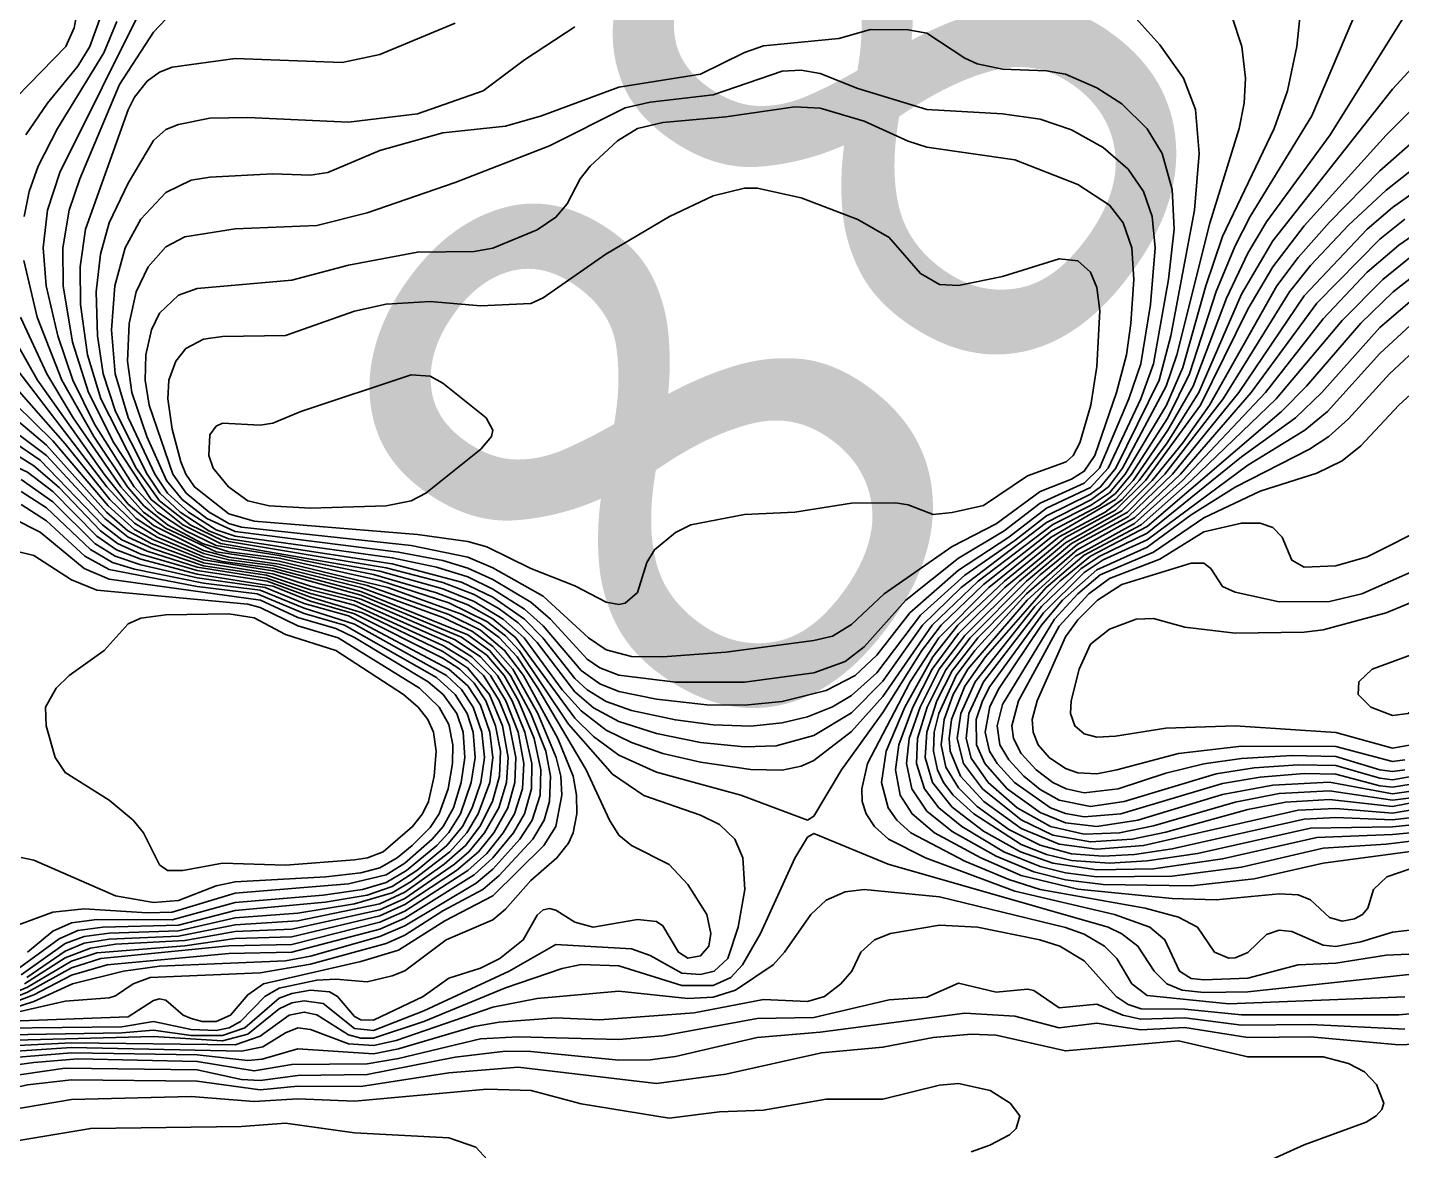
# Model space of a CAD drawing. Extents: x 474277 to 475042, y 254928 to 255625.
# Drawn here: x 474469.39 to 474486.14, y 255577.85 to 255591.54 of the extents above; entities that cross this region are included whole.
import ezdxf

# ---------------------------------------------------------------- set-up
doc = ezdxf.new("R2010")
doc.units = 0
doc.header["$MEASUREMENT"] = 0
doc.layers.add('BaseMapV2_DTM_export_MonNov09090547073261 — entities', color=1, linetype='CONTINUOUS')
doc.styles.get("Standard").update_dxf_attribs({"font": 'romans.shx'})

msp = doc.modelspace()

# ---------------------------------------------------------------- linework, layer by layer
at = {"layer": 'BaseMapV2_DTM_export_MonNov09090547073261 — entities', "color": 15, "linetype": 'Continuous', "true_color": 0xb7484b}
for points in [[(474478.902, 255581.876, 88), (474478.979, 255581.925, 88), (474479.319, 255582.49, 88), (474479.822, 255583.19, 88), (474480.295, 255583.947, 88), (474480.532, 255584.254, 88), (474481.049, 255584.749, 88), (474481.88, 255585.404, 88), (474482.458, 255585.711, 88), (474482.659, 255585.862, 88), (474482.852, 255586.094, 88), (474483.294, 255586.784, 88), (474483.561, 255587.321, 88), (474483.886, 255588.324, 88), (474484.116, 255588.88, 88), (474484.299, 255589.238, 88), (474485.049, 255590.464, 88), (474485.703, 255591.998, 88), (474485.863, 255592.535, 88), (474485.898, 255592.918, 88), (474485.88, 255593.301, 88), (474485.956, 255593.512, 88), (474486.033, 255593.581, 88), (474486.186, 255593.617, 88)], [(474478.595, 255582.489, 87.75), (474478.825, 255582.538, 87.75), (474478.979, 255582.605, 87.75), (474479.439, 255582.958, 87.75), (474479.822, 255583.386, 87.75), (474480.423, 255584.254, 87.75), (474480.985, 255584.79, 87.75), (474481.892, 255585.484, 87.75), (474482.352, 255585.714, 87.75), (474482.583, 255585.869, 87.75), (474482.775, 255586.094, 87.75), (474483.278, 255586.937, 87.75), (474483.477, 255587.397, 87.75), (474483.758, 255588.394, 87.75), (474483.963, 255588.994, 87.75), (474484.59, 255590.311, 87.75), (474484.755, 255590.771, 87.75), (474484.869, 255591.308, 87.75), (474485.026, 255592.841, 87.75)], [(474478.212, 255583.025, 87.25), (474478.595, 255583.066, 87.25), (474478.902, 255583.139, 87.25), (474479.209, 255583.26, 87.25), (474479.439, 255583.396, 87.25), (474479.746, 255583.673, 87.25), (474480.282, 255584.377, 87.25), (474480.819, 255584.863, 87.25), (474481.432, 255585.287, 87.25), (474481.816, 255585.59, 87.25), (474482.352, 255585.852, 87.25), (474482.476, 255585.941, 87.25), (474482.661, 255586.171, 87.25), (474483.188, 255587.244, 87.25), (474483.333, 255587.781, 87.25), (474483.62, 255589.314, 87.25), (474483.677, 255590.004, 87.25), (474483.631, 255590.541, 87.25), (474483.487, 255590.925, 87.25), (474483.196, 255591.332, 87.25), (474482.392, 255592.228, 87.25)], [(474470.046, 255591.998, 88.75), (474469.964, 255591.538, 88.75), (474469.86, 255591.308, 88.75), (474468.958, 255590.388, 88.75)], [(474470.818, 255591.845, 88), (474469.786, 255589.774, 88), (474469.639, 255589.314, 88), (474469.585, 255588.854, 88), (474469.62, 255588.394, 88), (474469.762, 255587.781, 88), (474469.948, 255587.244, 88), (474470.211, 255586.707, 88), (474470.696, 255585.941, 88), (474470.979, 255585.634, 88), (474471.322, 255585.404, 88), (474471.695, 255585.227, 88), (474472.461, 255585.106, 88), (474473.611, 255584.873, 88), (474474.378, 255584.65, 88), (474474.762, 255584.503, 88), (474475.068, 255584.332, 88), (474475.347, 255584.1, 88), (474476.065, 255583.123, 88), (474476.295, 255582.897, 88), (474476.602, 255582.671, 88), (474477.062, 255582.463, 88), (474478.09, 255582.183, 88), (474478.902, 255581.876, 88)], [(474486.416, 255580.251, 88.25), (474485.956, 255580.233, 88.25), (474485.343, 255580.135, 88.25), (474484.883, 255580.114, 88.25), (474484.269, 255579.95, 88.25), (474483.733, 255579.93, 88.25), (474483.579, 255579.947, 88.25), (474483.439, 255580.036, 88.25), (474483.259, 255580.42, 88.25), (474483.077, 255580.573, 88.25), (474482.645, 255580.727, 88.25), (474481.432, 255581.012, 88.25), (474480.34, 255581.417, 88.25), (474479.892, 255581.647, 88.25), (474479.72, 255581.8, 88.25), (474479.617, 255581.953, 88.25), (474479.57, 255582.107, 88.25), (474479.563, 255582.26, 88.25), (474479.633, 255582.567, 88.25), (474480.156, 255583.564, 88.25), (474480.505, 255584.1, 88.25), (474481.114, 255584.714, 88.25), (474481.872, 255585.327, 88.25), (474482.659, 255585.788, 88.25), (474482.871, 255586.017, 88.25), (474483.297, 255586.631, 88.25), (474483.605, 255587.167, 88.25), (474484.009, 255588.241, 88.25), (474484.269, 255588.791, 88.25), (474484.499, 255589.171, 88.25), (474485.276, 255590.234, 88.25), (474486.283, 255591.845, 88.25)], [(474470.483, 255591.615, 88.25), (474470.325, 255591.231, 88.25), (474469.76, 255590.311, 88.25), (474469.522, 255589.851, 88.25), (474469.415, 255589.544, 88.25), (474469.353, 255589.238, 88.25)], [(474470.293, 255591.691, 88.5), (474470.155, 255591.308, 88.5), (474470.008, 255591.072, 88.5), (474469.639, 255590.618, 88.5), (474469.374, 255590.234, 88.5)], [(474471.081, 255591.642, 87.75), (474470.928, 255591.484, 87.75), (474470.516, 255590.848, 87.75), (474470.033, 255589.698, 87.75), (474469.903, 255589.314, 87.75), (474469.823, 255588.854, 87.75), (474469.828, 255588.394, 87.75), (474469.944, 255587.704, 87.75), (474470.136, 255587.091, 87.75), (474470.445, 255586.477, 87.75), (474470.902, 255585.787, 87.75), (474471.287, 255585.48, 87.75), (474471.745, 255585.25, 87.75), (474473.688, 255584.912, 87.75), (474474.455, 255584.698, 87.75), (474474.838, 255584.545, 87.75), (474475.193, 255584.33, 87.75), (474475.449, 255584.1, 87.75), (474475.912, 255583.468, 87.75), (474476.142, 255583.209, 87.75), (474476.448, 255582.976, 87.75), (474476.755, 255582.823, 87.75), (474477.139, 255582.692, 87.75), (474477.599, 255582.585, 87.75), (474478.212, 255582.496, 87.75), (474478.595, 255582.489, 87.75)], [(474474.608, 255591.595, 87.5), (474473.688, 255591.213, 87.5), (474473.228, 255591.116, 87.5), (474471.925, 255591.162, 87.5), (474471.158, 255591.056, 87.5), (474471.004, 255590.999, 87.5), (474470.851, 255590.887, 87.5), (474470.7, 255590.694, 87.5), (474470.621, 255590.536, 87.5), (474470.1, 255589.084, 87.5), (474470.035, 255588.624, 87.5), (474470.041, 255588.164, 87.5), (474470.127, 255587.551, 87.5), (474470.286, 255587.014, 87.5), (474470.72, 255586.171, 87.5), (474471.004, 255585.77, 87.5), (474471.378, 255585.48, 87.5), (474471.771, 255585.286, 87.5), (474473.765, 255584.955, 87.5), (474474.455, 255584.775, 87.5), (474474.838, 255584.627, 87.5), (474475.145, 255584.456, 87.5), (474475.375, 255584.283, 87.5), (474475.605, 255584.044, 87.5), (474476.065, 255583.443, 87.5), (474476.295, 255583.247, 87.5), (474476.602, 255583.081, 87.5), (474477.062, 255582.936, 87.5), (474477.599, 255582.823, 87.5), (474478.135, 255582.77, 87.5), (474478.519, 255582.786, 87.5)], [(474476.065, 255591.549, 87.25), (474475.452, 255591.146, 87.25), (474474.947, 255590.771, 87.25), (474474.148, 255590.49, 87.25), (474473.305, 255590.389, 87.25), (474472.078, 255590.446, 87.25), (474471.618, 255590.436, 87.25), (474471.234, 255590.36, 87.25), (474471.081, 255590.3, 87.25), (474470.928, 255590.163, 87.25), (474470.621, 255589.643, 87.25), (474470.391, 255589.161, 87.25), (474470.282, 255588.778, 87.25), (474470.23, 255588.318, 87.25), (474470.246, 255587.781, 87.25), (474470.318, 255587.321, 87.25), (474470.467, 255586.861, 87.25), (474470.853, 255586.094, 87.25), (474471.006, 255585.864, 87.25), (474471.254, 255585.634, 87.25), (474471.605, 255585.404, 87.25), (474471.848, 255585.309, 87.25), (474473.841, 255585.004, 87.25), (474474.685, 255584.778, 87.25), (474475.068, 255584.596, 87.25), (474475.451, 255584.33, 87.25), (474475.675, 255584.1, 87.25), (474476.065, 255583.603, 87.25), (474476.218, 255583.468, 87.25), (474476.448, 255583.326, 87.25), (474476.755, 255583.213, 87.25), (474477.292, 255583.099, 87.25), (474477.752, 255583.038, 87.25), (474478.212, 255583.025, 87.25)], [(474478.519, 255582.786, 87.5), (474478.979, 255582.912, 87.5), (474479.439, 255583.186, 87.5), (474479.822, 255583.573, 87.5), (474480.305, 255584.254, 87.5), (474480.776, 255584.714, 87.5), (474481.816, 255585.506, 87.5), (474482.366, 255585.787, 87.5), (474482.572, 255585.941, 87.5), (474482.744, 255586.171, 87.5), (474483.277, 255587.167, 87.5), (474483.406, 255587.551, 87.5), (474483.809, 255589.158, 87.5), (474484.165, 255590.311, 87.5), (474484.225, 255590.618, 87.5), (474484.244, 255590.925, 87.5), (474484.198, 255591.308, 87.5), (474484.073, 255591.691, 87.5)], [(474478.595, 255583.326, 87), (474479.132, 255583.457, 87), (474479.482, 255583.64, 87), (474479.746, 255583.891, 87), (474480.152, 255584.407, 87), (474480.742, 255584.925, 87), (474481.356, 255585.327, 87), (474481.816, 255585.682, 87), (474482.352, 255585.935, 87), (474482.57, 255586.171, 87), (474482.966, 255587.015, 87), (474483.119, 255587.443, 87), (474483.305, 255588.471, 87), (474483.371, 255589.084, 87), (474483.349, 255589.565, 87), (474483.225, 255590.004, 87), (474483.043, 255590.306, 87), (474482.736, 255590.609, 87), (474482.429, 255590.806, 87), (474482.046, 255590.971, 87), (474481.816, 255591.014, 87), (474481.279, 255591.034, 87), (474480.972, 255591.1, 87), (474480.819, 255591.166, 87), (474480.359, 255591.472, 87), (474480.129, 255591.515, 87), (474479.669, 255591.519, 87), (474479.285, 255591.407, 87), (474478.365, 255591.317, 87), (474478.135, 255591.238, 87), (474477.599, 255590.973, 87), (474476.602, 255590.815, 87), (474475.66, 255590.464, 87), (474475.222, 255590.34, 87), (474474.455, 255590.256, 87), (474473.688, 255590.041, 87), (474473.056, 255589.774, 87), (474472.845, 255589.742, 87), (474472.385, 255589.757, 87), (474471.618, 255589.718, 87), (474471.388, 255589.682, 87), (474471.081, 255589.528, 87), (474470.774, 255589.206, 87), (474470.583, 255588.854, 87), (474470.459, 255588.394, 87), (474470.418, 255587.857, 87), (474470.463, 255587.321, 87), (474470.621, 255586.788, 87), (474470.946, 255586.094, 87), (474471.1, 255585.864, 87), (474471.356, 255585.634, 87), (474471.695, 255585.418, 87), (474471.925, 255585.339, 87), (474473.841, 255585.077, 87), (474474.378, 255584.964, 87), (474474.762, 255584.843, 87), (474475.068, 255584.695, 87), (474475.452, 255584.452, 87), (474475.682, 255584.247, 87), (474476.142, 255583.703, 87), (474476.372, 255583.54, 87), (474476.602, 255583.445, 87), (474477.062, 255583.351, 87), (474477.675, 255583.284, 87), (474478.135, 255583.278, 87), (474478.595, 255583.326, 87)], [(474486.416, 255580.558, 88.5), (474486.033, 255580.514, 88.5), (474485.65, 255580.394, 88.5), (474485.343, 255580.338, 88.5), (474485.19, 255580.354, 88.5), (474484.806, 255580.519, 88.5), (474484.653, 255580.536, 88.5), (474484.499, 255580.484, 88.5), (474484.269, 255580.264, 88.5), (474484.116, 255580.199, 88.5), (474484.039, 255580.196, 88.5), (474483.866, 255580.267, 88.5), (474483.656, 255580.573, 88.5), (474483.426, 255580.695, 88.5), (474483.018, 255580.803, 88.5), (474481.739, 255581.034, 88.5), (474481.356, 255581.153, 88.5), (474480.819, 255581.379, 88.5), (474480.162, 255581.723, 88.5), (474479.993, 255581.877, 88.5), (474479.887, 255582.03, 88.5), (474479.805, 255582.337, 88.5), (474479.861, 255582.72, 88.5), (474480.089, 255583.257, 88.5), (474480.432, 255583.87, 88.5), (474480.737, 255584.254, 88.5), (474481.303, 255584.79, 88.5), (474481.969, 255585.333, 88.5), (474482.531, 255585.634, 88.5), (474482.738, 255585.787, 88.5), (474482.947, 255586.017, 88.5), (474483.287, 255586.477, 88.5), (474483.674, 255587.091, 88.5), (474484.193, 255588.29, 88.5), (474484.576, 255588.939, 88.5), (474486.033, 255590.788, 88.5), (474486.65, 255591.461, 88.5)], [(474478.135, 255583.562, 86.75), (474478.979, 255583.672, 86.75), (474479.362, 255583.812, 86.75), (474479.592, 255583.992, 86.75), (474480.102, 255584.56, 86.75), (474480.742, 255585.072, 86.75), (474481.301, 255585.404, 86.75), (474481.739, 255585.743, 86.75), (474482.276, 255585.987, 86.75), (474482.462, 255586.171, 86.75), (474482.82, 255587.014, 86.75), (474482.966, 255587.44, 86.75), (474483.083, 255588.164, 86.75), (474483.139, 255588.854, 86.75), (474483.103, 255589.238, 86.75), (474482.997, 255589.544, 86.75), (474482.813, 255589.813, 86.75), (474482.506, 255590.078, 86.75), (474482.122, 255590.296, 86.75), (474481.739, 255590.423, 86.75), (474481.279, 255590.491, 86.75), (474480.359, 255590.541, 86.75), (474479.515, 255590.798, 86.75), (474479.055, 255590.982, 86.75), (474478.825, 255591.021, 86.75), (474478.595, 255591.01, 86.75), (474477.752, 255590.719, 86.75), (474476.985, 255590.63, 86.75), (474476.678, 255590.563, 86.75), (474475.758, 255590.099, 86.75), (474474.608, 255589.652, 86.75), (474473.535, 255589.281, 86.75), (474472.921, 255589.126, 86.75), (474471.925, 255589.089, 86.75), (474471.311, 255588.988, 86.75), (474471.081, 255588.868, 86.75), (474470.864, 255588.624, 86.75), (474470.719, 255588.318, 86.75), (474470.632, 255587.934, 86.75), (474470.612, 255587.474, 86.75), (474470.666, 255587.091, 86.75), (474470.848, 255586.554, 86.75), (474471.09, 255586.017, 86.75), (474471.281, 255585.787, 86.75), (474471.58, 255585.557, 86.75), (474471.925, 255585.396, 86.75), (474473.918, 255585.146, 86.75), (474474.455, 255585.044, 86.75), (474474.762, 255584.952, 86.75), (474475.068, 255584.81, 86.75), (474475.528, 255584.534, 86.75), (474475.769, 255584.33, 86.75), (474476.218, 255583.84, 86.75), (474476.372, 255583.735, 86.75), (474476.602, 255583.644, 86.75), (474477.292, 255583.562, 86.75), (474478.135, 255583.562, 86.75)], [(474477.139, 255583.868, 86.5), (474477.905, 255583.926, 86.5), (474478.979, 255584.067, 86.5), (474479.209, 255584.122, 86.5), (474479.439, 255584.263, 86.5), (474479.836, 255584.637, 86.5), (474480.666, 255585.213, 86.5), (474481.202, 255585.491, 86.5), (474481.739, 255585.886, 86.5), (474482.122, 255586.034, 86.5), (474482.276, 255586.131, 86.5), (474482.405, 255586.324, 86.5), (474482.67, 255587.091, 86.5), (474482.791, 255587.551, 86.5), (474482.843, 255587.934, 86.5), (474482.879, 255588.471, 86.5), (474482.855, 255588.854, 86.5), (474482.752, 255589.161, 86.5), (474482.583, 255589.375, 86.5), (474482.199, 255589.628, 86.5), (474481.432, 255589.927, 86.5), (474480.359, 255590.081, 86.5), (474480.129, 255590.154, 86.5), (474479.592, 255590.398, 86.5), (474479.055, 255590.557, 86.5), (474478.749, 255590.575, 86.5), (474477.905, 255590.451, 86.5), (474477.139, 255590.384, 86.5), (474476.832, 255590.309, 86.5), (474476.587, 255590.158, 86.5), (474476.255, 255589.851, 86.5), (474476.13, 255589.698, 86.5), (474475.971, 255589.391, 86.5), (474475.835, 255589.229, 86.5), (474475.605, 255589.073, 86.5), (474475.068, 255588.851, 86.5), (474474.838, 255588.81, 86.5), (474474.148, 255588.803, 86.5), (474473.305, 255588.643, 86.5), (474472.615, 255588.463, 86.5), (474471.464, 255588.359, 86.5), (474471.234, 255588.278, 86.5), (474471.004, 255588.059, 86.5), (474470.906, 255587.857, 86.5), (474470.836, 255587.551, 86.5), (474470.829, 255587.244, 86.5), (474470.876, 255586.937, 86.5), (474471.166, 255586.094, 86.5), (474471.33, 255585.864, 86.5), (474471.608, 255585.634, 86.5), (474471.848, 255585.495, 86.5), (474472.001, 255585.45, 86.5), (474474.071, 255585.225, 86.5), (474474.762, 255585.086, 86.5), (474475.068, 255584.954, 86.5), (474475.682, 255584.607, 86.5), (474476.232, 255584.1, 86.5), (474476.448, 255583.953, 86.5), (474476.755, 255583.875, 86.5), (474477.139, 255583.868, 86.5)], [(474486.416, 255581.34, 88.75), (474485.966, 255581.187, 88.75), (474485.803, 255581.033, 88.75), (474485.734, 255580.803, 88.75), (474485.67, 255580.727, 88.75), (474485.573, 255580.675, 88.75), (474485.42, 255580.647, 88.75), (474485.266, 255580.692, 88.75), (474485.036, 255580.905, 88.75), (474484.883, 255580.969, 88.75), (474484.653, 255580.981, 88.75), (474483.886, 255580.908, 88.75), (474483.349, 255580.923, 88.75), (474482.199, 255581.036, 88.75), (474481.509, 255581.204, 88.75), (474481.015, 255581.417, 88.75), (474480.452, 255581.723, 88.75), (474480.18, 255581.953, 88.75), (474480.034, 255582.183, 88.75), (474479.974, 255582.49, 88.75), (474480.014, 255582.797, 88.75), (474480.185, 255583.257, 88.75), (474480.424, 255583.717, 88.75), (474480.742, 255584.153, 88.75), (474481.31, 255584.714, 88.75), (474482.046, 255585.322, 88.75), (474482.659, 255585.656, 88.75), (474483.025, 255586.017, 88.75), (474483.694, 255586.937, 88.75), (474484.269, 255588.109, 88.75), (474484.576, 255588.624, 88.75), (474484.959, 255589.122, 88.75), (474485.956, 255590.227, 88.75), (474486.34, 255590.611, 88.75)], [(474486.646, 255581.547, 89), (474485.19, 255581.354, 89), (474484.346, 255581.163, 89), (474483.579, 255581.076, 89), (474482.506, 255581.092, 89), (474482.046, 255581.151, 89), (474481.662, 255581.247, 89), (474481.202, 255581.437, 89), (474480.666, 255581.74, 89), (474480.359, 255581.989, 89), (474480.174, 255582.26, 89), (474480.11, 255582.567, 89), (474480.144, 255582.874, 89), (474480.275, 255583.257, 89), (474480.509, 255583.717, 89), (474480.819, 255584.131, 89), (474481.486, 255584.79, 89), (474482.046, 255585.259, 89), (474482.736, 255585.648, 89), (474483.105, 255586.017, 89), (474483.48, 255586.477, 89), (474483.802, 255586.937, 89), (474484.625, 255588.394, 89), (474484.883, 255588.737, 89), (474485.266, 255589.17, 89), (474485.88, 255589.793, 89), (474486.416, 255590.265, 89)], [(474486.723, 255581.677, 89.25), (474485.956, 255581.586, 89.25), (474485.19, 255581.535, 89.25), (474484.193, 255581.303, 89.25), (474483.349, 255581.194, 89.25), (474482.429, 255581.188, 89.25), (474482.046, 255581.236, 89.25), (474481.739, 255581.312, 89.25), (474481.297, 255581.493, 89.25), (474480.783, 255581.8, 89.25), (474480.504, 255582.03, 89.25), (474480.327, 255582.26, 89.25), (474480.232, 255582.567, 89.25), (474480.245, 255582.874, 89.25), (474480.362, 255583.257, 89.25), (474480.589, 255583.711, 89.25), (474480.886, 255584.1, 89.25), (474481.571, 255584.79, 89.25), (474482.122, 255585.25, 89.25), (474482.804, 255585.634, 89.25), (474483.259, 255586.094, 89.25), (474483.969, 255587.014, 89.25), (474484.778, 255588.318, 89.25), (474485.036, 255588.64, 89.25), (474485.496, 255589.13, 89.25), (474485.956, 255589.558, 89.25), (474486.416, 255589.922, 89.25)], [(474476.678, 255584.525, 86.25), (474476.832, 255584.654, 86.25), (474476.942, 255585.02, 86.25), (474477.037, 255585.174, 86.25), (474477.292, 255585.385, 86.25), (474477.482, 255585.48, 86.25), (474478.135, 255585.604, 86.25), (474478.749, 255585.632, 86.25), (474479.439, 255585.741, 86.25), (474479.976, 255585.746, 86.25), (474480.129, 255585.722, 86.25), (474480.436, 255585.606, 86.25), (474480.666, 255585.628, 86.25), (474481.049, 255585.715, 86.25), (474481.586, 255586.077, 86.25), (474482.054, 255586.247, 86.25), (474482.142, 255586.324, 86.25), (474482.221, 255586.477, 86.25), (474482.357, 255586.937, 86.25), (474482.429, 255587.41, 86.25), (474482.466, 255588.087, 86.25), (474482.429, 255588.37, 86.25), (474482.352, 255588.557, 86.25), (474482.199, 255588.697, 86.25), (474481.969, 255588.723, 86.25), (474481.279, 255588.507, 86.25), (474480.742, 255588.397, 86.25), (474480.512, 255588.409, 86.25), (474480.282, 255588.544, 86.25), (474479.899, 255588.98, 86.25), (474479.515, 255589.201, 86.25), (474478.825, 255589.465, 86.25), (474478.289, 255589.584, 86.25), (474478.135, 255589.582, 86.25), (474477.752, 255589.491, 86.25), (474477.219, 255589.238, 86.25), (474476.445, 255588.778, 86.25), (474475.682, 255588.244, 86.25), (474475.528, 255588.176, 86.25), (474474.915, 255588.15, 86.25), (474474.301, 255588.202, 86.25), (474473.765, 255588.169, 86.25), (474473.381, 255588.084, 86.25), (474472.538, 255587.785, 86.25), (474471.771, 255587.776, 86.25), (474471.541, 255587.743, 86.25), (474471.325, 255587.627, 86.25), (474471.2, 255587.474, 86.25), (474471.118, 255587.244, 86.25), (474471.105, 255587.014, 86.25), (474471.158, 255586.644, 86.25), (474471.261, 255586.247, 86.25), (474471.322, 255586.094, 86.25), (474471.429, 255585.941, 86.25), (474471.848, 255585.611, 86.25), (474472.155, 255585.521, 86.25), (474474.148, 255585.359, 86.25), (474474.762, 255585.277, 86.25), (474474.992, 255585.21, 86.25), (474475.528, 255584.944, 86.25), (474476.065, 255584.736, 86.25), (474476.448, 255584.536, 86.25), (474476.602, 255584.509, 86.25), (474476.678, 255584.525, 86.25)], [(474487.03, 255581.795, 89.5), (474486.033, 255581.701, 89.5), (474485.113, 255581.665, 89.5), (474483.963, 255581.405, 89.5), (474483.119, 255581.286, 89.5), (474482.429, 255581.274, 89.5), (474481.892, 255581.353, 89.5), (474481.498, 255581.493, 89.5), (474481.049, 255581.745, 89.5), (474480.666, 255582.038, 89.5), (474480.428, 255582.337, 89.5), (474480.338, 255582.643, 89.5), (474480.356, 255582.95, 89.5), (474480.478, 255583.334, 89.5), (474480.666, 255583.697, 89.5), (474480.981, 255584.1, 89.5), (474481.739, 255584.867, 89.5), (474482.199, 255585.241, 89.5), (474482.813, 255585.574, 89.5), (474483.351, 255586.094, 89.5), (474484.159, 255587.091, 89.5), (474484.959, 255588.271, 89.5), (474485.724, 255589.084, 89.5), (474486.033, 255589.347, 89.5), (474486.493, 255589.672, 89.5)], [(474487.03, 255581.898, 89.75), (474486.033, 255581.796, 89.75), (474485.036, 255581.78, 89.75), (474483.656, 255581.473, 89.75), (474483.043, 255581.38, 89.75), (474482.583, 255581.354, 89.75), (474482.122, 255581.387, 89.75), (474481.816, 255581.458, 89.75), (474481.509, 255581.581, 89.75), (474480.929, 255581.953, 89.75), (474480.677, 255582.183, 89.75), (474480.56, 255582.337, 89.75), (474480.486, 255582.49, 89.75), (474480.437, 255582.72, 89.75), (474480.448, 255582.95, 89.75), (474480.505, 255583.18, 89.75), (474480.716, 255583.64, 89.75), (474480.941, 255583.947, 89.75), (474481.574, 255584.637, 89.75), (474482.189, 255585.174, 89.75), (474482.889, 255585.563, 89.75), (474483.449, 255586.094, 89.75), (474484.312, 255587.091, 89.75), (474485.113, 255588.179, 89.75), (474485.88, 255588.96, 89.75), (474486.186, 255589.204, 89.75)], [(474487.03, 255582.001, 90), (474486.033, 255581.882, 90), (474485.343, 255581.911, 90), (474484.959, 255581.89, 90), (474483.349, 255581.528, 90), (474482.889, 255581.46, 90), (474482.506, 255581.439, 90), (474482.122, 255581.469, 90), (474481.739, 255581.571, 90), (474481.356, 255581.764, 90), (474480.972, 255582.046, 90), (474480.742, 255582.272, 90), (474480.589, 255582.525, 90), (474480.533, 255582.797, 90), (474480.57, 255583.104, 90), (474480.679, 255583.41, 90), (474480.856, 255583.717, 90), (474481.581, 255584.56, 90), (474482.171, 255585.097, 90), (474482.889, 255585.494, 90), (474483.473, 255586.017, 90), (474484.487, 255587.091, 90), (474485.19, 255587.989, 90), (474485.726, 255588.558, 90), (474486.11, 255588.888, 90), (474486.493, 255589.15, 90)], [(474469.348, 255588.701, 88.25), (474469.51, 255588.011, 88.25), (474469.813, 255587.244, 88.25), (474470.202, 255586.554, 88.25), (474470.614, 255585.941, 88.25), (474470.81, 255585.711, 88.25), (474471.102, 255585.48, 88.25), (474471.528, 255585.25, 88.25), (474471.848, 255585.15, 88.25), (474472.461, 255585.07, 88.25), (474473.688, 255584.8, 88.25), (474474.532, 255584.526, 88.25), (474474.992, 255584.301, 88.25), (474475.222, 255584.124, 88.25), (474475.389, 255583.947, 88.25), (474475.988, 255583.047, 88.25), (474476.525, 255582.44, 88.25), (474476.908, 255582.179, 88.25), (474477.599, 255581.937, 88.25), (474477.829, 255581.824, 88.25), (474478.017, 255581.647, 88.25), (474478.113, 255581.417, 88.25), (474478.138, 255581.033, 88.25), (474478.056, 255580.573, 88.25), (474477.93, 255580.19, 88.25), (474477.766, 255580.036, 88.25), (474477.599, 255579.998, 88.25), (474477.369, 255580.013, 88.25), (474476.985, 255580.227, 88.25), (474476.755, 255580.31, 88.25), (474475.835, 255580.363, 88.25), (474475.264, 255580.036, 88.25), (474474.225, 255579.552, 88.25), (474473.611, 255579.315, 88.25), (474473.381, 255579.336, 88.25), (474472.998, 255579.644, 88.25), (474472.768, 255579.677, 88.25), (474472.615, 255579.65, 88.25), (474472.461, 255579.577, 88.25), (474472.078, 255579.269, 88.25), (474471.771, 255579.188, 88.25), (474470.928, 255579.239, 88.25), (474468.934, 255579.188, 88.25)], [(474482.999, 255581.57, 90.25), (474482.429, 255581.524, 90.25), (474481.969, 255581.584, 90.25), (474481.509, 255581.775, 90.25), (474481.052, 255582.107, 90.25), (474480.769, 255582.413, 90.25), (474480.641, 255582.72, 90.25), (474480.629, 255582.874, 90.25), (474480.659, 255583.104, 90.25), (474480.819, 255583.51, 90.25), (474481.071, 255583.87, 90.25), (474481.812, 255584.714, 90.25), (474482.276, 255585.108, 90.25), (474482.97, 255585.48, 90.25), (474483.581, 255586.017, 90.25), (474484.616, 255587.014, 90.25), (474485.42, 255587.969, 90.25), (474485.917, 255588.471, 90.25), (474486.263, 255588.749, 90.25)], [(474482.859, 255581.647, 90.5), (474482.352, 255581.613, 90.5), (474481.892, 255581.694, 90.5), (474481.509, 255581.88, 90.5), (474481.034, 255582.26, 90.5), (474480.805, 255582.567, 90.5), (474480.729, 255582.874, 90.5), (474480.773, 255583.18, 90.5), (474480.946, 255583.564, 90.5), (474481.674, 255584.484, 90.5), (474481.977, 255584.79, 90.5), (474482.352, 255585.095, 90.5), (474483.043, 255585.459, 90.5), (474484.68, 255586.861, 90.5), (474484.986, 255587.167, 90.5), (474485.65, 255587.937, 90.5), (474486.044, 255588.318, 90.5), (474486.34, 255588.551, 90.5)], [(474482.707, 255581.723, 90.75), (474482.276, 255581.708, 90.75), (474481.865, 255581.8, 90.75), (474481.459, 255582.03, 90.75), (474481.105, 255582.337, 90.75), (474480.896, 255582.633, 90.75), (474480.835, 255582.874, 90.75), (474480.871, 255583.18, 90.75), (474481.048, 255583.564, 90.75), (474481.757, 255584.484, 90.75), (474482.239, 255584.944, 90.75), (474482.468, 255585.097, 90.75), (474483.043, 255585.378, 90.75), (474484.193, 255586.309, 90.75), (474484.851, 255586.784, 90.75), (474485.172, 255587.091, 90.75), (474485.88, 255587.883, 90.75), (474486.416, 255588.345, 90.75)], [(474469.309, 255588.011, 88.5), (474469.629, 255587.321, 88.5), (474469.949, 255586.784, 88.5), (474470.53, 255585.941, 88.5), (474470.806, 255585.634, 88.5), (474471.081, 255585.437, 88.5), (474471.695, 255585.151, 88.5), (474472.461, 255585.035, 88.5), (474473.788, 255584.714, 88.5), (474474.685, 255584.391, 88.5), (474474.915, 255584.27, 88.5), (474475.145, 255584.103, 88.5), (474475.362, 255583.87, 88.5), (474475.615, 255583.487, 88.5), (474476.203, 255582.49, 88.5), (474476.487, 255581.877, 88.5), (474476.602, 255581.696, 88.5), (474476.755, 255581.568, 88.5), (474477.215, 255581.337, 88.5), (474477.445, 255581.095, 88.5), (474477.677, 255580.727, 88.5), (474477.726, 255580.497, 88.5), (474477.7, 255580.343, 88.5), (474477.599, 255580.225, 88.5), (474477.445, 255580.197, 88.5), (474477.329, 255580.267, 88.5), (474477.139, 255580.591, 88.5), (474477.062, 255580.641, 88.5), (474476.832, 255580.665, 88.5), (474476.288, 255580.573, 88.5), (474476.065, 255580.636, 88.5), (474475.835, 255580.781, 88.5), (474475.758, 255580.8, 88.5), (474475.682, 255580.784, 88.5), (474475.605, 255580.719, 88.5), (474475.438, 255580.42, 88.5), (474475.15, 255580.19, 88.5), (474474.915, 255580.074, 88.5), (474474.532, 255579.951, 88.5), (474474.219, 255579.73, 88.5), (474473.611, 255579.44, 88.5), (474473.458, 255579.442, 88.5), (474473.381, 255579.484, 88.5), (474473.174, 255579.73, 88.5), (474473.075, 255579.783, 88.5), (474472.845, 255579.804, 88.5), (474472.615, 255579.766, 88.5), (474472.461, 255579.707, 88.5), (474472.043, 255579.346, 88.5), (474471.771, 255579.251, 88.5), (474471.388, 255579.253, 88.5), (474470.928, 255579.317, 88.5), (474470.544, 255579.286, 88.5), (474468.934, 255579.258, 88.5)], [(474469.124, 255587.934, 88.75), (474469.517, 255587.244, 88.75), (474470.33, 255586.094, 88.75), (474470.621, 255585.732, 88.75), (474470.928, 255585.471, 88.75), (474471.541, 255585.165, 88.75), (474471.848, 255585.083, 88.75), (474472.461, 255585, 88.75), (474473.535, 255584.74, 88.75), (474474.532, 255584.386, 88.75), (474474.915, 255584.194, 88.75), (474475.21, 255583.947, 88.75), (474475.439, 255583.64, 88.75), (474475.86, 255582.874, 88.75), (474476.044, 255582.413, 88.75), (474476.088, 255582.183, 88.75), (474476.092, 255581.953, 88.75), (474476.046, 255581.723, 88.75), (474475.988, 255581.598, 88.75), (474475.848, 255581.417, 88.75), (474475.528, 255581.143, 88.75), (474475.222, 255580.793, 88.75), (474475.068, 255580.663, 88.75), (474474.497, 255580.42, 88.75), (474473.995, 255580.041, 88.75), (474473.841, 255579.979, 88.75), (474473.535, 255579.907, 88.75), (474473.151, 255579.941, 88.75), (474472.921, 255579.927, 88.75), (474472.461, 255579.829, 88.75), (474472.286, 255579.73, 88.75), (474471.992, 255579.423, 88.75), (474471.854, 255579.346, 88.75), (474471.695, 255579.315, 88.75), (474471.388, 255579.326, 88.75), (474470.928, 255579.422, 88.75), (474470.544, 255579.36, 88.75), (474469.088, 255579.343, 88.75)], [(474482.93, 255581.877, 91), (474482.429, 255581.801, 91), (474482.046, 255581.845, 91), (474481.739, 255581.97, 91), (474481.338, 255582.26, 91), (474481.065, 255582.567, 91), (474480.962, 255582.797, 91), (474480.96, 255583.104, 91), (474481.034, 255583.334, 91), (474481.126, 255583.507, 91), (474481.779, 255584.407, 91), (474482.276, 255584.896, 91), (474482.506, 255585.05, 91), (474483.043, 255585.295, 91), (474484.269, 255586.204, 91), (474484.967, 255586.631, 91), (474485.24, 255586.861, 91), (474485.88, 255587.569, 91), (474486.359, 255588.011, 91)], [(474482.724, 255581.953, 91.25), (474482.276, 255581.917, 91.25), (474482.046, 255581.959, 91.25), (474481.863, 255582.03, 91.25), (474481.427, 255582.337, 91.25), (474481.215, 255582.567, 91.25), (474481.122, 255582.72, 91.25), (474481.069, 255582.95, 91.25), (474481.126, 255583.262, 91.25), (474481.239, 255583.487, 91.25), (474481.756, 255584.254, 91.25), (474482.011, 255584.56, 91.25), (474482.429, 255584.929, 91.25), (474483.043, 255585.206, 91.25), (474483.579, 255585.601, 91.25), (474484.116, 255585.936, 91.25), (474485.021, 255586.401, 91.25), (474485.26, 255586.554, 91.25), (474485.496, 255586.769, 91.25), (474485.996, 255587.321, 91.25), (474486.416, 255587.708, 91.25)], [(474469.131, 255587.551, 89), (474470.359, 255585.941, 89), (474470.717, 255585.557, 89), (474471.004, 255585.368, 89), (474471.541, 255585.127, 89), (474471.848, 255585.05, 89), (474472.385, 255584.983, 89), (474473.459, 255584.714, 89), (474474.455, 255584.348, 89), (474474.82, 255584.177, 89), (474475.068, 255583.996, 89), (474475.31, 255583.717, 89), (474475.615, 255583.18, 89), (474475.84, 255582.643, 89), (474475.894, 255582.413, 89), (474475.909, 255582.183, 89), (474475.833, 255581.8, 89), (474475.687, 255581.57, 89), (474475.068, 255580.954, 89), (474474.483, 255580.65, 89), (474473.918, 255580.293, 89), (474473.458, 255580.155, 89), (474472.272, 255579.883, 89), (474472.078, 255579.749, 89), (474471.869, 255579.5, 89), (474471.695, 255579.424, 89), (474471.525, 255579.423, 89), (474471.388, 255579.46, 89), (474471.292, 255579.5, 89), (474471.081, 255579.683, 89), (474471.004, 255579.699, 89), (474470.928, 255579.68, 89), (474470.621, 255579.48, 89), (474469.088, 255579.422, 89)], [(474468.787, 255587.397, 89.5), (474469.701, 255586.504, 89.5), (474470.378, 255585.711, 89.5), (474470.698, 255585.423, 89.5), (474470.928, 255585.295, 89.5), (474471.541, 255585.053, 89.5), (474472.385, 255584.916, 89.5), (474473.458, 255584.62, 89.5), (474474.685, 255584.108, 89.5), (474474.992, 255583.89, 89.5), (474475.204, 255583.64, 89.5), (474475.38, 255583.334, 89.5), (474475.571, 255582.874, 89.5), (474475.653, 255582.49, 89.5), (474475.643, 255582.183, 89.5), (474475.547, 255581.877, 89.5), (474475.397, 255581.647, 89.5), (474475.068, 255581.281, 89.5), (474474.862, 255581.11, 89.5), (474473.995, 255580.588, 89.5), (474473.688, 255580.458, 89.5), (474472.845, 255580.219, 89.5), (474472.538, 255580.162, 89.5), (474471.004, 255580.097, 89.5), (474470.565, 255580.036, 89.5), (474469.943, 255579.883, 89.5), (474469.471, 255579.666, 89.5), (474468.627, 255579.394, 89.5)], [(474468.963, 255587.474, 89.25), (474469.854, 255586.466, 89.25), (474470.398, 255585.787, 89.25), (474470.698, 255585.497, 89.25), (474470.976, 255585.327, 89.25), (474471.541, 255585.09, 89.25), (474471.771, 255585.031, 89.25), (474472.385, 255584.95, 89.25), (474473.458, 255584.667, 89.25), (474474.762, 255584.137, 89.25), (474475.026, 255583.947, 89.25), (474475.282, 255583.64, 89.25), (474475.531, 255583.18, 89.25), (474475.712, 255582.72, 89.25), (474475.77, 255582.413, 89.25), (474475.759, 255582.107, 89.25), (474475.694, 255581.877, 89.25), (474475.554, 255581.647, 89.25), (474475.145, 255581.204, 89.25), (474474.944, 255581.033, 89.25), (474474.455, 255580.774, 89.25), (474473.995, 255580.476, 89.25), (474473.765, 255580.376, 89.25), (474472.845, 255580.122, 89.25), (474472.231, 255580.018, 89.25), (474470.89, 255579.96, 89.25), (474470.68, 255579.883, 89.25), (474470.468, 255579.735, 89.25), (474470.391, 255579.712, 89.25), (474469.854, 255579.67, 89.25), (474469.088, 255579.495, 89.25)], [(474468.681, 255587.244, 89.75), (474469.624, 255586.45, 89.75), (474470.357, 255585.634, 89.75), (474470.617, 255585.404, 89.75), (474470.902, 255585.25, 89.75), (474471.541, 255585.016, 89.75), (474472.385, 255584.882, 89.75), (474472.845, 255584.729, 89.75), (474473.458, 255584.572, 89.75), (474474.608, 255584.076, 89.75), (474474.915, 255583.871, 89.75), (474475.123, 255583.64, 89.75), (474475.303, 255583.334, 89.75), (474475.458, 255582.95, 89.75), (474475.543, 255582.567, 89.75), (474475.537, 255582.26, 89.75), (474475.451, 255581.953, 89.75), (474475.318, 255581.723, 89.75), (474475.065, 255581.417, 89.75), (474474.838, 255581.21, 89.75), (474473.995, 255580.683, 89.75), (474473.688, 255580.55, 89.75), (474472.615, 255580.267, 89.75), (474471.848, 255580.254, 89.75), (474470.364, 255580.113, 89.75), (474469.931, 255579.987, 89.75), (474469.471, 255579.747, 89.75), (474468.704, 255579.46, 89.75)], [(474473.765, 255585.708, 86), (474474.071, 255585.769, 86), (474474.251, 255585.864, 86), (474474.922, 255586.401, 86), (474475.05, 255586.554, 86), (474475.068, 255586.631, 86), (474474.984, 255586.784, 86), (474474.455, 255587.205, 86), (474474.301, 255587.292, 86), (474474.071, 255587.309, 86), (474472.726, 255586.861, 86), (474472.385, 255586.716, 86), (474472.231, 255586.695, 86), (474471.771, 255586.718, 86), (474471.695, 255586.683, 86), (474471.618, 255586.575, 86), (474471.603, 255586.324, 86), (474471.656, 255586.171, 86), (474471.846, 255585.941, 86), (474472.078, 255585.771, 86), (474472.34, 255585.711, 86), (474472.845, 255585.683, 86), (474473.765, 255585.708, 86)], [(474482.764, 255582.107, 91.5), (474482.352, 255582.045, 91.5), (474481.969, 255582.123, 91.5), (474481.739, 255582.251, 91.5), (474481.539, 255582.413, 91.5), (474481.356, 255582.612, 91.5), (474481.249, 255582.797, 91.5), (474481.214, 255583.027, 91.5), (474481.279, 255583.287, 91.5), (474481.913, 255584.33, 91.5), (474482.197, 255584.637, 91.5), (474482.471, 255584.867, 91.5), (474483.119, 255585.147, 91.5), (474483.733, 255585.565, 91.5), (474484.423, 255585.887, 91.5), (474485.113, 255586.11, 91.5), (474485.42, 255586.257, 91.5), (474485.65, 255586.443, 91.5), (474486.11, 255586.939, 91.5), (474486.493, 255587.285, 91.5)], [(474468.497, 255587.167, 90), (474469.624, 255586.325, 90), (474470.335, 255585.557, 90), (474470.619, 255585.327, 90), (474470.928, 255585.185, 90), (474471.541, 255584.979, 90), (474472.308, 255584.865, 90), (474472.845, 255584.686, 90), (474473.381, 255584.55, 90), (474474.532, 255584.042, 90), (474474.811, 255583.87, 90), (474475.04, 255583.64, 90), (474475.226, 255583.334, 90), (474475.375, 255582.95, 90), (474475.446, 255582.567, 90), (474475.428, 255582.26, 90), (474475.33, 255581.953, 90), (474475.194, 255581.723, 90), (474474.992, 255581.472, 90), (474474.762, 255581.263, 90), (474473.995, 255580.769, 90), (474473.688, 255580.633, 90), (474472.615, 255580.361, 90), (474471.848, 255580.346, 90), (474470.289, 255580.19, 90), (474469.931, 255580.076, 90), (474469.394, 255579.78, 90), (474468.704, 255579.503, 90)], [(474468.244, 255586.656, 90.75), (474469.394, 255586.122, 90.75), (474469.701, 255585.885, 90.75), (474470.238, 255585.339, 90.75), (474470.478, 255585.174, 90.75), (474470.774, 255585.058, 90.75), (474471.464, 255584.878, 90.75), (474472.385, 255584.729, 90.75), (474472.845, 255584.548, 90.75), (474473.381, 255584.394, 90.75), (474474.455, 255583.854, 90.75), (474474.664, 255583.717, 90.75), (474474.838, 255583.547, 90.75), (474474.98, 255583.334, 90.75), (474475.101, 255583.027, 90.75), (474475.158, 255582.72, 90.75), (474475.146, 255582.413, 90.75), (474475.063, 255582.107, 90.75), (474474.909, 255581.8, 90.75), (474474.734, 255581.57, 90.75), (474474.475, 255581.34, 90.75), (474473.995, 255580.999, 90.75), (474473.688, 255580.858, 90.75), (474472.691, 255580.652, 90.75), (474471.925, 255580.603, 90.75), (474471.234, 255580.463, 90.75), (474470.391, 255580.429, 90.75), (474470.084, 255580.377, 90.75), (474469.854, 255580.282, 90.75), (474469.385, 255579.96, 90.75)], [(474469.241, 255586.48, 90.25), (474469.548, 255586.266, 90.25), (474470.31, 255585.48, 90.25), (474470.544, 255585.297, 90.25), (474470.851, 255585.156, 90.25), (474471.464, 255584.961, 90.25), (474472.308, 255584.829, 90.25), (474472.845, 255584.643, 90.25), (474473.381, 255584.5, 90.25), (474474.455, 255584.007, 90.25), (474474.762, 255583.822, 90.25), (474474.951, 255583.64, 90.25), (474475.145, 255583.338, 90.25), (474475.268, 255583.027, 90.25), (474475.347, 255582.643, 90.25), (474475.336, 255582.337, 90.25), (474475.249, 255582.03, 90.25), (474475.078, 255581.723, 90.25), (474474.892, 255581.493, 90.25), (474474.624, 255581.263, 90.25), (474473.995, 255580.848, 90.25), (474473.688, 255580.711, 90.25), (474472.615, 255580.455, 90.25), (474471.925, 255580.436, 90.25), (474471.311, 255580.345, 90.25), (474470.238, 255580.26, 90.25), (474469.931, 255580.158, 90.25), (474469.394, 255579.842, 90.25), (474468.704, 255579.548, 90.25)], [(474469.241, 255586.344, 90.5), (474469.471, 255586.199, 90.5), (474469.778, 255585.935, 90.5), (474470.283, 255585.404, 90.5), (474470.489, 255585.25, 90.5), (474470.774, 255585.122, 90.5), (474471.464, 255584.92, 90.5), (474472.317, 255584.79, 90.5), (474472.845, 255584.596, 90.5), (474473.478, 255584.407, 90.5), (474474.455, 255583.933, 90.5), (474474.762, 255583.732, 90.5), (474475.025, 255583.41, 90.5), (474475.186, 255583.027, 90.5), (474475.255, 255582.643, 90.5), (474475.234, 255582.337, 90.5), (474475.139, 255582.03, 90.5), (474474.966, 255581.723, 90.5), (474474.775, 255581.493, 90.5), (474474.599, 255581.34, 90.5), (474473.995, 255580.923, 90.5), (474473.688, 255580.786, 90.5), (474472.615, 255580.549, 90.5), (474471.925, 255580.519, 90.5), (474471.311, 255580.409, 90.5), (474470.468, 255580.366, 90.5), (474470.161, 255580.319, 90.5), (474469.854, 255580.198, 90.5), (474469.356, 255579.883, 90.5)], [(474469.318, 255586.032, 91), (474469.701, 255585.758, 91), (474470.214, 255585.25, 91), (474470.461, 255585.097, 91), (474470.774, 255584.992, 91), (474471.464, 255584.831, 91), (474472.292, 255584.714, 91), (474472.768, 255584.521, 91), (474473.305, 255584.367, 91), (474474.532, 255583.719, 91), (474474.762, 255583.514, 91), (474474.915, 255583.28, 91), (474475.031, 255582.95, 91), (474475.066, 255582.643, 91), (474475.028, 255582.337, 91), (474474.887, 255581.953, 91), (474474.751, 255581.723, 91), (474474.543, 255581.493, 91), (474474.071, 255581.13, 91), (474473.841, 255580.99, 91), (474473.381, 255580.859, 91), (474472.691, 255580.744, 91), (474471.925, 255580.688, 91), (474471.234, 255580.528, 91), (474470.391, 255580.5, 91), (474470.084, 255580.459, 91), (474469.854, 255580.373, 91), (474469.318, 255579.994, 91)], [(474469.318, 255585.886, 91.25), (474469.624, 255585.686, 91.25), (474470.161, 255585.177, 91.25), (474470.43, 255585.02, 91.25), (474470.698, 255584.939, 91.25), (474471.541, 255584.767, 91.25), (474472.231, 255584.68, 91.25), (474472.768, 255584.463, 91.25), (474473.381, 255584.269, 91.25), (474474.5, 255583.64, 91.25), (474474.685, 255583.47, 91.25), (474474.827, 255583.257, 91.25), (474474.934, 255582.95, 91.25), (474474.963, 255582.643, 91.25), (474474.919, 255582.337, 91.25), (474474.815, 255582.03, 91.25), (474474.696, 255581.8, 91.25), (474474.506, 255581.57, 91.25), (474474.138, 255581.263, 91.25), (474473.841, 255581.069, 91.25), (474473.535, 255580.964, 91.25), (474473.022, 255580.88, 91.25), (474471.925, 255580.778, 91.25), (474471.234, 255580.597, 91.25), (474470.314, 255580.574, 91.25), (474470.008, 255580.532, 91.25), (474469.778, 255580.433, 91.25), (474469.241, 255580.036, 91.25)], [(474469.318, 255585.726, 91.5), (474469.624, 255585.528, 91.5), (474470.093, 255585.097, 91.5), (474470.391, 255584.935, 91.5), (474471.464, 255584.725, 91.5), (474472.193, 255584.637, 91.5), (474472.768, 255584.397, 91.5), (474473.259, 255584.254, 91.5), (474474.378, 255583.616, 91.5), (474474.609, 255583.41, 91.5), (474474.753, 255583.18, 91.5), (474474.828, 255582.95, 91.5), (474474.852, 255582.643, 91.5), (474474.804, 255582.337, 91.5), (474474.671, 255581.953, 91.5), (474474.532, 255581.727, 91.5), (474474.383, 255581.57, 91.5), (474474.014, 255581.263, 91.5), (474473.765, 255581.116, 91.5), (474473.476, 255581.033, 91.5), (474472.998, 255580.965, 91.5), (474471.925, 255580.875, 91.5), (474471.158, 255580.664, 91.5), (474470.238, 255580.665, 91.5), (474469.931, 255580.626, 91.5), (474469.701, 255580.526, 91.5), (474469.392, 255580.267, 91.5)], [(474469.22, 255585.557, 91.75), (474469.548, 255585.388, 91.75), (474470.084, 255584.947, 91.75), (474470.391, 255584.816, 91.75), (474472.235, 255584.56, 91.75), (474472.691, 255584.347, 91.75), (474473.151, 255584.213, 91.75), (474473.381, 255584.106, 91.75), (474474.278, 255583.564, 91.75), (474474.46, 255583.41, 91.75), (474474.626, 255583.18, 91.75), (474474.706, 255582.95, 91.75), (474474.727, 255582.643, 91.75), (474474.681, 255582.337, 91.75), (474474.587, 255582.03, 91.75), (474474.462, 255581.8, 91.75), (474474.327, 255581.647, 91.75), (474473.995, 255581.355, 91.75), (474473.765, 255581.211, 91.75), (474473.305, 255581.1, 91.75), (474471.925, 255580.987, 91.75), (474471.158, 255580.756, 91.75), (474470.851, 255580.747, 91.75), (474470.084, 255580.795, 91.75), (474469.701, 255580.755, 91.75), (474469.164, 255580.557, 91.75)], [(474482.688, 255582.26, 91.75), (474482.276, 255582.212, 91.75), (474482.055, 255582.26, 91.75), (474481.892, 255582.338, 91.75), (474481.692, 255582.49, 91.75), (474481.509, 255582.689, 91.75), (474481.415, 255582.874, 91.75), (474481.395, 255583.027, 91.75), (474481.475, 255583.334, 91.75), (474481.969, 255584.243, 91.75), (474482.332, 255584.637, 91.75), (474482.583, 255584.826, 91.75), (474483.196, 255585.06, 91.75), (474483.733, 255585.393, 91.75), (474484.193, 255585.5, 91.75), (474484.423, 255585.497, 91.75), (474484.576, 255585.446, 91.75), (474484.691, 255585.327, 91.75), (474484.806, 255585.047, 91.75), (474484.959, 255584.961, 91.75), (474485.343, 255584.978, 91.75), (474485.726, 255585.087, 91.75), (474486.503, 255585.48, 91.75)], [(474469.241, 255585.163, 92), (474469.471, 255585.106, 92), (474469.931, 255584.807, 92), (474470.238, 255584.683, 92), (474472.078, 255584.511, 92), (474472.231, 255584.47, 92), (474472.691, 255584.246, 92), (474473.183, 255584.1, 92), (474474.172, 255583.487, 92), (474474.414, 255583.257, 92), (474474.532, 255583.044, 92), (474474.579, 255582.797, 92), (474474.573, 255582.567, 92), (474474.521, 255582.26, 92), (474474.413, 255581.953, 92), (474474.301, 255581.788, 92), (474474.084, 255581.57, 92), (474473.902, 255581.417, 92), (474473.688, 255581.295, 92), (474473.458, 255581.235, 92), (474473.031, 255581.187, 92), (474471.925, 255581.127, 92), (474471.695, 255581.076, 92), (474471.234, 255580.9, 92), (474470.928, 255580.874, 92), (474470.467, 255580.957, 92), (474469.471, 255581.392, 92), (474469.318, 255581.423, 92)], [(474482.673, 255582.49, 92), (474482.429, 255582.443, 92), (474482.199, 255582.455, 92), (474482.046, 255582.508, 92), (474481.847, 255582.643, 92), (474481.716, 255582.797, 92), (474481.652, 255582.95, 92), (474481.643, 255583.104, 92), (474481.701, 255583.334, 92), (474482.046, 255584.113, 92), (474482.199, 255584.321, 92), (474482.438, 255584.56, 92), (474482.736, 255584.752, 92), (474483.579, 255585.01, 92), (474483.733, 255585.011, 92), (474483.821, 255584.944, 92), (474483.963, 255584.728, 92), (474484.116, 255584.656, 92), (474484.653, 255584.539, 92), (474485.266, 255584.543, 92), (474485.662, 255584.637, 92), (474486.57, 255585.041, 92)], [(474486.263, 255582.797, 92.25), (474486.033, 255582.755, 92.25), (474485.343, 255582.945, 92.25), (474484.116, 255583.026, 92.25), (474483.273, 255583, 92.25), (474482.659, 255582.9, 92.25), (474482.429, 255582.891, 92.25), (474482.276, 255582.929, 92.25), (474482.16, 255583.027, 92.25), (474482.108, 255583.18, 92.25), (474482.117, 255583.334, 92.25), (474482.214, 255583.717, 92.25), (474482.352, 255584.022, 92.25), (474482.583, 255584.207, 92.25), (474482.911, 255584.33, 92.25), (474483.119, 255584.335, 92.25), (474483.503, 255584.231, 92.25), (474484.116, 255584.159, 92.25), (474484.959, 255584.171, 92.25), (474485.19, 255584.2, 92.25), (474485.956, 255584.404, 92.25), (474486.723, 255584.722, 92.25)], [(474471.287, 255581.263, 92.25), (474471.101, 255581.263, 92.25), (474471.004, 255581.334, 92.25), (474470.807, 255581.723, 92.25), (474470.682, 255581.877, 92.25), (474470.391, 255582.122, 92.25), (474469.854, 255582.457, 92.25), (474469.732, 255582.643, 92.25), (474469.62, 255583.027, 92.25), (474469.614, 255583.257, 92.25), (474469.742, 255583.487, 92.25), (474469.903, 255583.64, 92.25), (474470.33, 255583.947, 92.25), (474470.621, 255584.272, 92.25), (474470.774, 255584.34, 92.25), (474471.081, 255584.382, 92.25), (474471.848, 255584.393, 92.25), (474472.155, 255584.345, 92.25), (474472.538, 255584.143, 92.25), (474473.154, 255583.947, 92.25), (474473.979, 255583.41, 92.25), (474474.156, 255583.257, 92.25), (474474.276, 255583.104, 92.25), (474474.343, 255582.95, 92.25), (474474.375, 255582.72, 92.25), (474474.35, 255582.413, 92.25), (474474.283, 255582.107, 92.25), (474474.209, 255581.953, 92.25), (474474.089, 255581.8, 92.25), (474473.728, 255581.493, 92.25), (474473.537, 255581.417, 92.25), (474473.381, 255581.396, 92.25), (474472.538, 255581.331, 92.25), (474471.771, 255581.354, 92.25), (474471.287, 255581.263, 92.25)], [(474486.225, 255583.18, 92.5), (474486.033, 255583.155, 92.5), (474485.77, 255583.257, 92.5), (474485.616, 255583.41, 92.5), (474485.625, 255583.564, 92.5), (474485.788, 255583.717, 92.5), (474486.263, 255583.892, 92.5), (474486.557, 255584.1, 92.5), (474486.8, 255584.214, 92.5), (474487.114, 255584.254, 92.5), (474487.315, 255584.177, 92.5), (474487.386, 255584.1, 92.5), (474487.398, 255584.024, 92.5), (474487.359, 255583.947, 92.5), (474487.183, 255583.804, 92.5), (474487.03, 255583.73, 92.5), (474486.646, 255583.648, 92.5), (474486.57, 255583.603, 92.5), (474486.415, 255583.334, 92.5), (474486.225, 255583.18, 92.5)], [(474486.186, 255582.614, 92), (474486.033, 255582.593, 92), (474485.343, 255582.777, 92), (474484.193, 255582.781, 92), (474483.426, 255582.69, 92), (474482.673, 255582.49, 92)], [(474486.186, 255582.49, 91.75), (474486.033, 255582.471, 91.75), (474485.88, 255582.491, 91.75), (474485.343, 255582.653, 91.75), (474484.806, 255582.667, 91.75), (474484.193, 255582.629, 91.75), (474483.733, 255582.563, 91.75), (474483.273, 255582.451, 91.75), (474482.688, 255582.26, 91.75)], [(474486.263, 255582.409, 91.5), (474486.033, 255582.371, 91.5), (474485.88, 255582.388, 91.5), (474485.343, 255582.543, 91.5), (474484.883, 255582.554, 91.5), (474484.346, 255582.515, 91.5), (474483.886, 255582.444, 91.5), (474482.764, 255582.107, 91.5)], [(474486.263, 255582.317, 91.25), (474486.033, 255582.282, 91.25), (474485.88, 255582.296, 91.25), (474485.343, 255582.437, 91.25), (474484.959, 255582.448, 91.25), (474484.423, 255582.404, 91.25), (474483.963, 255582.323, 91.25), (474482.724, 255581.953, 91.25)], [(474486.263, 255582.231, 91), (474486.033, 255582.2, 91), (474485.266, 255582.34, 91), (474484.576, 255582.306, 91), (474483.963, 255582.19, 91), (474482.93, 255581.877, 91)], [(474486.263, 255582.15, 90.75), (474486.033, 255582.122, 90.75), (474485.266, 255582.235, 90.75), (474484.653, 255582.201, 90.75), (474484.116, 255582.099, 90.75), (474483.119, 255581.807, 90.75), (474482.707, 255581.723, 90.75)], [(474486.723, 255582.178, 90.5), (474486.033, 255582.044, 90.5), (474485.266, 255582.13, 90.5), (474484.729, 255582.096, 90.5), (474484.269, 255582.007, 90.5), (474483.273, 255581.731, 90.5), (474482.859, 255581.647, 90.5)], [(474486.723, 255582.081, 90.25), (474486.033, 255581.964, 90.25), (474485.343, 255582.02, 90.25), (474484.883, 255581.999, 90.25), (474482.999, 255581.57, 90.25)], [(474486.953, 255580.075, 88), (474484.269, 255579.785, 88), (474483.733, 255579.775, 88), (474483.469, 255579.806, 88), (474483.282, 255579.883, 88), (474483.128, 255580.036, 88), (474482.931, 255580.343, 88), (474482.736, 255580.493, 88), (474482.569, 255580.573, 88), (474479.887, 255581.34, 88), (474478.979, 255581.717, 88), (474478.902, 255581.671, 88), (474478.749, 255581.415, 88), (474478.329, 255580.497, 88), (474478.11, 255580.113, 88), (474477.969, 255579.96, 88), (474477.752, 255579.863, 88), (474477.369, 255579.864, 88), (474476.602, 255580.101, 88), (474476.142, 255580.118, 88), (474475.912, 255580.068, 88), (474475.222, 255579.835, 88), (474474.226, 255579.423, 88), (474473.611, 255579.22, 88), (474473.458, 255579.219, 88), (474473.305, 255579.259, 88), (474472.921, 255579.506, 88), (474472.768, 255579.538, 88), (474472.585, 255579.5, 88), (474472.231, 255579.243, 88), (474471.925, 255579.14, 88), (474469.931, 255579.165, 88), (474468.781, 255579.105, 88)], [(474486.186, 255579.723, 87.75), (474484.039, 255579.639, 87.75), (474483.043, 255579.741, 87.75), (474482.855, 255579.883, 87.75), (474482.672, 255580.19, 87.75), (474482.525, 255580.343, 87.75), (474482.276, 255580.488, 87.75), (474482.046, 255580.569, 87.75), (474480.512, 255580.943, 87.75), (474479.592, 255581.032, 87.75), (474479.362, 255581.005, 87.75), (474479.132, 255580.903, 87.75), (474478.942, 255580.727, 87.75), (474478.623, 255580.267, 87.75), (474478.482, 255580.113, 87.75), (474478.024, 255579.806, 87.75), (474477.752, 255579.719, 87.75), (474477.445, 255579.704, 87.75), (474476.602, 255579.791, 87.75), (474475.605, 255579.704, 87.75), (474475.068, 255579.599, 87.75), (474473.889, 255579.193, 87.75), (474473.611, 255579.13, 87.75), (474473.305, 255579.152, 87.75), (474472.845, 255579.327, 87.75), (474472.691, 255579.344, 87.75), (474472.538, 255579.286, 87.75), (474472.262, 255579.116, 87.75), (474472.001, 255579.063, 87.75), (474469.931, 255579.106, 87.75), (474468.704, 255579.024, 87.75)], [(474487.336, 255579.614, 87.5), (474486.11, 255579.503, 87.5), (474484.193, 255579.504, 87.5), (474483.503, 255579.573, 87.5), (474482.972, 255579.576, 87.5), (474482.813, 255579.631, 87.5), (474482.664, 255579.73, 87.5), (474482.276, 255580.162, 87.5), (474481.978, 255580.343, 87.5), (474481.736, 255580.42, 87.5), (474480.974, 255580.573, 87.5), (474480.512, 255580.599, 87.5), (474479.913, 255580.497, 87.5), (474479.718, 255580.42, 87.5), (474479.551, 255580.267, 87.5), (474479.443, 255580.036, 87.5), (474479.31, 255579.883, 87.5), (474479.109, 255579.73, 87.5), (474478.902, 255579.665, 87.5), (474478.365, 255579.692, 87.5), (474477.522, 255579.529, 87.5), (474476.372, 255579.443, 87.5), (474475.835, 255579.469, 87.5), (474475.145, 255579.417, 87.5), (474474.838, 255579.362, 87.5), (474473.918, 255579.091, 87.5), (474473.611, 255579.031, 87.5), (474472.691, 255579.089, 87.5), (474472.254, 255578.963, 87.5), (474472.078, 255578.949, 87.5), (474471.464, 255579.015, 87.5), (474469.931, 255579.042, 87.5), (474468.781, 255578.946, 87.5)], [(474486.186, 255579.329, 87.25), (474485.036, 255579.388, 87.25), (474484.193, 255579.377, 87.25), (474483.503, 255579.468, 87.25), (474482.966, 255579.45, 87.25), (474482.748, 255579.5, 87.25), (474482.429, 255579.634, 87.25), (474481.969, 255579.589, 87.25), (474481.662, 255579.8, 87.25), (474481.586, 255579.816, 87.25), (474481.202, 255579.781, 87.25), (474480.742, 255579.891, 87.25), (474480.359, 255579.719, 87.25), (474479.899, 255579.687, 87.25), (474478.979, 255579.47, 87.25), (474478.289, 255579.46, 87.25), (474477.139, 255579.25, 87.25), (474476.602, 255579.205, 87.25), (474475.375, 255579.238, 87.25), (474474.915, 255579.211, 87.25), (474473.918, 255578.972, 87.25), (474473.535, 255578.908, 87.25), (474472.615, 255578.899, 87.25), (474472.155, 255578.82, 87.25), (474471.464, 255578.937, 87.25), (474470.008, 255578.967, 87.25), (474469.471, 255578.924, 87.25), (474468.397, 255578.776, 87.25)], [(474488.717, 255579.245, 87), (474486.11, 255579.138, 87), (474485.036, 255579.237, 87), (474484.269, 255579.227, 87), (474483.503, 255579.352, 87), (474482.966, 255579.322, 87), (474482.429, 255579.402, 87), (474481.969, 255579.345, 87), (474481.432, 255579.488, 87), (474480.819, 255579.526, 87), (474479.055, 255579.292, 87), (474478.289, 255579.227, 87), (474477.292, 255578.996, 87), (474476.985, 255578.955, 87), (474476.602, 255578.951, 87), (474475.528, 255579.057, 87), (474475.222, 255579.061, 87), (474474.608, 255578.99, 87), (474473.535, 255578.777, 87), (474472.691, 255578.763, 87), (474472.231, 255578.705, 87), (474472.001, 255578.718, 87), (474471.464, 255578.833, 87), (474469.854, 255578.856, 87), (474468.474, 255578.656, 87)], [(474484.193, 255577.573, 86.75), (474484.959, 255577.92, 86.75), (474485.715, 255578.196, 86.75), (474485.835, 255578.273, 86.75), (474485.904, 255578.35, 86.75), (474485.927, 255578.426, 86.75), (474485.839, 255578.656, 86.75), (474485.691, 255578.81, 86.75), (474485.496, 255578.911, 86.75), (474485.19, 255578.993, 86.75), (474484.269, 255578.991, 86.75), (474483.426, 255579.188, 86.75), (474482.046, 255579.065, 86.75), (474481.202, 255579.255, 86.75), (474480.896, 255579.27, 86.75), (474480.436, 255579.229, 86.75), (474479.822, 255579.109, 86.75), (474479.073, 255579.04, 86.75), (474477.905, 255578.78, 86.75), (474477.062, 255578.666, 86.75), (474475.375, 255578.867, 86.75), (474474.532, 255578.797, 86.75), (474473.458, 255578.63, 86.75), (474472.691, 255578.634, 86.75), (474472.231, 255578.589, 86.75), (474471.464, 255578.696, 86.75), (474469.931, 255578.711, 86.75), (474469.394, 255578.651, 86.75), (474468.934, 255578.544, 86.75)], [(474480.896, 255577.834, 86.5), (474481.126, 255577.915, 86.5), (474481.364, 255578.043, 86.5), (474481.446, 255578.12, 86.5), (474481.492, 255578.273, 86.5), (474481.372, 255578.426, 86.5), (474481.128, 255578.58, 86.5), (474480.742, 255578.666, 86.5), (474480.512, 255578.648, 86.5), (474479.822, 255578.477, 86.5), (474479.132, 255578.476, 86.5), (474478.365, 255578.343, 86.5), (474477.829, 255578.321, 86.5), (474477.215, 255578.243, 86.5), (474476.142, 255578.418, 86.5), (474475.533, 255578.58, 86.5), (474474.992, 255578.599, 86.5), (474473.381, 255578.453, 86.5), (474472.691, 255578.479, 86.5), (474472.155, 255578.449, 86.5), (474471.388, 255578.51, 86.5), (474469.931, 255578.471, 86.5), (474468.091, 255578.159, 86.5)], [(474475.001, 255577.736, 86.25), (474474.861, 255577.89, 86.25), (474474.532, 255578.005, 86.25), (474473.381, 255578.064, 86.25), (474472.538, 255578.184, 86.25), (474472.001, 255578.145, 86.25), (474470.164, 255578.12, 86.25), (474468.627, 255577.862, 86.25), (474468.014, 255577.798, 86.25)]]:
    msp.add_polyline3d(points, dxfattribs=at)

# ---------------------------------------------------------------- texts
at = {"layer": 'BaseMapV2_DTM_export_MonNov09090547073261 — entities', "color": 250, "true_color": 0x323232, "insert": (474478.466, 255582.176), "char_height": 0.2, "width": 17.61571, "attachment_point": 7, "rotation": 55.4701}
msp.add_mtext('\\fOpen Sans|i0|b0;\\H7.02279;88\\~m', dxfattribs=at)

doc.saveas('drawing.dxf')
